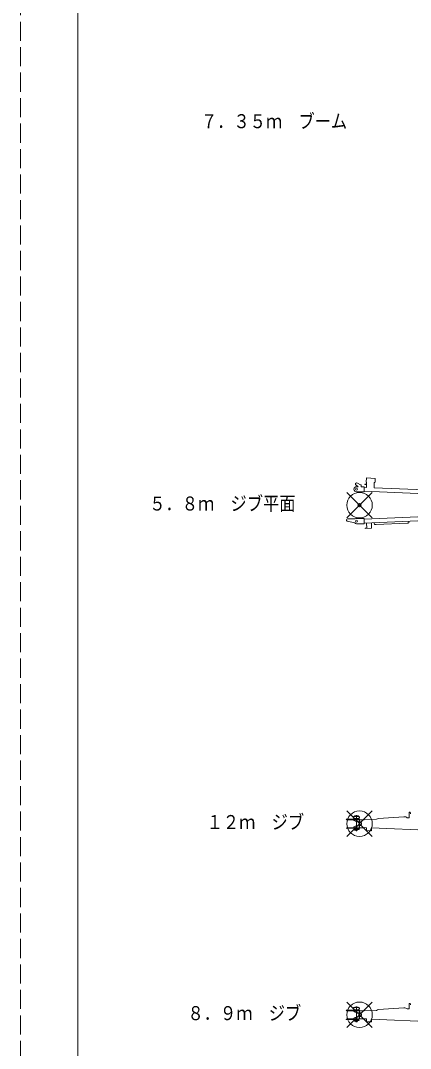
# Model space of a CAD drawing. Units: millimetres on the paper. Extents: x -420 to 420, y -297 to 297.
# Drawn here: x -420.5 to -359.3, y -143.2 to 18.2 of the extents above; entities that cross this region are included whole.
import ezdxf
from ezdxf.enums import TextEntityAlignment as Align

# ---------------------------------------------------------------- set-up
doc = ezdxf.new("R2010")
doc.units = ezdxf.units.MM
doc.header["$PDMODE"] = 32
doc.header["$PDSIZE"] = 0.5
doc.linetypes.add('CHAIN1', pattern=[8, 5, -1, 1, -1])
doc.linetypes.add('DASHED3', pattern=[4, 3, -1])
doc.layers.add('0-0_0', color=7, linetype='Continuous', lineweight=18)
doc.layers.add('0-1_1', color=7, linetype='DASHED3', lineweight=18)
doc.styles.add('ＭＳ ゴシック', font='')
doc.styles.get('ＭＳ ゴシック').set_extended_font_data('MS Gothic')

msp = doc.modelspace()

# ---------------------------------------------------------------- linework, layer by layer
at = {"layer": '0-0_0'}
for p, q in [((-367.609, -54.898), (-367.816, -54.785)), ((-367.143, -54.697), (-367.624, -54.434)), ((-367.095, -54.71), (-367.02, -54.71)), ((-367.02, -55.01), (-367.02, -54.71)), ((-369.281, -59.91), (-365.281, -55.91)), ((-369.281, -55.91), (-365.281, -59.91)), ((-367.751, -55.01), (-367.516, -55.01)), ((-367.751, -55.81), (-366.551, -55.81)), ((-367.02, -55.01), (-366.551, -55.01)), ((-366.551, -55.01), (-366.551, -55.81)), ((-366.551, -55.091), (-366.201, -55.107)), ((-366.551, -55.692), (-354.281, -56.229)), ((-366.551, -55.724), (-366.549, -55.692)), ((-366.551, -55.724), (-354.282, -56.261)), ((-365.002, -55.159), (-354.281, -55.629)), ((-366.551, -60.095), (-354.281, -59.558)), ((-369.213, -60.396), (-368.033, -60.693)), ((-369.171, -60.06), (-367.944, -60.06)), ((-367.751, -60.01), (-366.551, -60.01)), ((-367.751, -60.81), (-366.551, -60.81)), ((-366.551, -60.81), (-366.551, -60.01)), ((-366.551, -60.728), (-354.281, -60.191)), ((-366.167, -60.711), (-366.132, -61.513)), ((-365.418, -60.678), (-365.381, -61.54)), ((-364.982, -60.659), (-364.976, -60.795)), ((-364.673, -60.918), (-359.813, -60.705)), ((-359.527, -60.42), (-359.522, -60.556)), ((-366.408, -61.525), (-366.132, -61.513)), ((-366.408, -61.525), (-366.406, -61.585)), ((-366.408, -61.525), (-366.406, -61.585)), ((-366.406, -61.585), (-365.381, -61.54)), ((-359.478, -106.909), (-359.502, -106.368)), ((-359.464, -106.121), (-359.347, -106.116)), ((-367.866, -107.195), (-369.356, -107.195)), ((-369.356, -107.195), (-369.356, -107.205)), ((-369.356, -107.205), (-369.276, -107.285)), ((-367.866, -107.285), (-369.276, -107.285)), ((-368.151, -107.285), (-366.551, -107.285)), ((-368.151, -107.285), (-368.151, -107.369)), ((-368.123, -107.413), (-367.982, -107.484)), ((-368.071, -107.195), (-367.766, -107.195)), ((-367.516, -106.695), (-368.016, -106.695)), ((-367.516, -106.775), (-368.016, -106.775)), ((-368.016, -107.115), (-367.766, -107.115)), ((-368.011, -107.285), (-367.571, -107.285)), ((-367.917, -107.504), (-367.241, -107.587)), ((-367.866, -107.285), (-367.866, -107.195)), ((-367.766, -107.115), (-367.766, -107.195)), ((-367.516, -107.115), (-367.766, -107.115)), ((-367.516, -107.195), (-367.766, -107.195)), ((-367.616, -107.195), (-367.616, -107.285)), ((-366.551, -107.3), (-364.625, -107.213)), ((-366.551, -107.3), (-366.551, -107.285)), ((-364.3, -107.104), (-360.3, -106.814)), ((-359.783, -106.996), (-359.475, -106.982)), ((-359.475, -106.982), (-359.478, -106.909)), ((-369.356, -108.615), (-369.276, -108.535)), ((-369.356, -108.615), (-369.356, -108.625)), ((-367.866, -108.625), (-369.356, -108.625)), ((-369.276, -108.535), (-367.866, -108.535)), ((-368.151, -108.451), (-368.151, -108.535)), ((-366.551, -108.535), (-368.151, -108.535)), ((-368.123, -108.406), (-367.982, -108.335)), ((-368.076, -108.905), (-368.076, -108.725)), ((-368.056, -108.705), (-367.916, -108.705)), ((-368.056, -108.925), (-367.936, -108.925)), ((-367.917, -108.315), (-367.241, -108.232)), ((-367.916, -108.741), (-367.916, -108.625)), ((-367.916, -108.895), (-367.916, -108.776)), ((-367.916, -108.905), (-367.916, -108.895)), ((-367.916, -108.895), (-367.881, -108.995)), ((-367.881, -108.995), (-367.651, -108.995)), ((-367.866, -108.625), (-367.866, -108.535)), ((-367.616, -108.895), (-367.651, -108.995)), ((-367.616, -108.535), (-367.616, -108.895)), ((-367.616, -108.705), (-367.396, -108.705)), ((-367.616, -108.805), (-367.396, -108.805)), ((-367.396, -108.705), (-367.296, -108.731)), ((-367.396, -108.805), (-367.396, -108.705)), ((-367.396, -108.805), (-367.296, -108.778)), ((-367.296, -108.778), (-367.296, -108.731)), ((-366.171, -108.537), (-366.551, -108.52)), ((-366.549, -108.52), (-366.551, -108.52)), ((-366.551, -108.535), (-366.551, -108.52)), ((-366.185, -108.697), (-366.182, -108.637)), ((-366.185, -108.697), (-366.168, -108.698)), ((-366.182, -108.637), (-366.176, -108.637)), ((-366.176, -108.637), (-366.173, -108.578)), ((-366.173, -108.578), (-366.171, -108.537)), ((-366.167, -108.715), (-366.168, -108.963)), ((-366.165, -108.998), (-365.402, -109.032)), ((-365.391, -108.913), (-365.376, -108.572)), ((-354.281, -109.07), (-365.376, -108.572)), ((-367.516, -136.695), (-368.016, -136.695)), ((-367.516, -136.775), (-368.016, -136.775)), ((-368.016, -137.115), (-367.766, -137.115)), ((-367.516, -137.115), (-367.766, -137.115)), ((-367.766, -137.115), (-367.766, -137.195)), ((-364.3, -137.104), (-360.3, -136.814)), ((-359.478, -136.909), (-359.502, -136.368)), ((-359.464, -136.121), (-359.347, -136.116)), ((-369.356, -137.195), (-369.356, -137.205)), ((-367.866, -137.195), (-369.356, -137.195)), ((-369.356, -137.205), (-369.276, -137.285)), ((-369.356, -138.615), (-369.276, -138.535)), ((-369.356, -138.615), (-369.356, -138.625)), ((-367.866, -138.625), (-369.356, -138.625)), ((-367.866, -137.285), (-369.276, -137.285)), ((-369.276, -138.535), (-367.866, -138.535)), ((-368.151, -137.285), (-368.151, -137.369)), ((-368.151, -137.285), (-366.551, -137.285)), ((-368.151, -138.451), (-368.151, -138.535)), ((-366.551, -138.535), (-368.151, -138.535)), ((-368.123, -137.413), (-367.982, -137.484)), ((-368.123, -138.406), (-367.982, -138.335)), ((-368.076, -138.905), (-368.076, -138.725)), ((-368.071, -137.195), (-367.766, -137.195)), ((-368.056, -138.705), (-367.916, -138.705)), ((-368.011, -137.285), (-367.571, -137.285)), ((-367.917, -137.504), (-367.241, -137.587)), ((-367.917, -138.315), (-367.241, -138.232)), ((-367.916, -138.741), (-367.916, -138.625)), ((-367.916, -138.895), (-367.916, -138.776)), ((-367.866, -137.285), (-367.866, -137.195)), ((-367.866, -138.625), (-367.866, -138.535)), ((-367.516, -137.195), (-367.766, -137.195)), ((-367.616, -137.195), (-367.616, -137.285)), ((-367.616, -138.535), (-367.616, -138.895)), ((-367.616, -138.705), (-367.396, -138.705)), ((-367.396, -138.805), (-367.396, -138.705)), ((-367.396, -138.705), (-367.296, -138.731)), ((-367.296, -138.778), (-367.296, -138.731)), ((-366.551, -137.3), (-364.625, -137.213)), ((-366.551, -137.3), (-366.551, -137.285)), ((-366.551, -138.535), (-366.551, -138.52)), ((-366.171, -138.537), (-366.551, -138.52)), ((-366.549, -138.52), (-366.551, -138.52)), ((-366.185, -138.697), (-366.182, -138.637)), ((-366.185, -138.697), (-366.168, -138.698)), ((-366.182, -138.637), (-366.176, -138.637)), ((-366.176, -138.637), (-366.173, -138.578)), ((-366.173, -138.578), (-366.171, -138.537)), ((-366.167, -138.715), (-366.168, -138.963)), ((-365.391, -138.913), (-365.376, -138.572)), ((-354.281, -139.07), (-365.376, -138.572)), ((-368.056, -138.925), (-367.936, -138.925)), ((-367.916, -138.895), (-367.881, -138.995)), ((-367.916, -138.905), (-367.916, -138.895)), ((-367.881, -138.995), (-367.651, -138.995)), ((-367.616, -138.895), (-367.651, -138.995)), ((-367.616, -138.805), (-367.396, -138.805)), ((-367.396, -138.805), (-367.296, -138.778)), ((-366.165, -138.998), (-365.402, -139.032))]:
    msp.add_line(p, q, dxfattribs=at)
at = {"layer": '0-0_0', "color": 1}
for p, q in [((-366.431, -54.646), (-366.181, -54.657)), ((-366.234, -54.252), (-366.215, -54.273)), ((-366.215, -54.273), (-366.165, -54.275)), ((-366.201, -55.107), (-366.181, -54.657)), ((-366.187, -53.638), (-364.838, -53.697)), ((-366.179, -54.597), (-366.165, -54.275)), ((-365.002, -55.159), (-364.966, -54.327)), ((-364.966, -54.327), (-364.866, -54.332)), ((-364.866, -54.332), (-364.865, -54.314)), ((-364.865, -54.314), (-364.835, -54.316)), ((-364.839, -53.715), (-364.838, -53.697)), ((-364.839, -53.715), (-364.809, -53.716)), ((-364.835, -54.316), (-364.809, -53.716)), ((-369.281, -109.91), (-365.281, -105.91)), ((-369.281, -105.91), (-365.281, -109.91)), ((-369.281, -135.91), (-365.281, -139.91)), ((-369.281, -139.91), (-365.281, -135.91))]:
    msp.add_line(p, q, dxfattribs=at)
at = {"layer": '0-0_0', "linetype": 'CHAIN1'}
for p, q in [((-367.766, -106.595), (-367.766, -109.084)), ((-367.766, -108.778), (-367.766, -107.014)), ((-367.281, -107.181), (-367.281, -108.608)), ((-367.54, -108.755), (-367.983, -108.755)), ((-367.766, -136.595), (-367.766, -139.084)), ((-367.766, -138.778), (-367.766, -137.014)), ((-367.54, -138.755), (-367.983, -138.755)), ((-367.281, -137.181), (-367.281, -138.608))]:
    msp.add_line(p, q, dxfattribs=at)
at = {"layer": '0-0_0', "color": 1}
for points in [[(-366.431, -54.646), (-366.429, -54.586), (-366.179, -54.597)], [(-366.234, -54.252), (-366.208, -53.657), (-366.187, -53.638)]]:
    msp.add_lwpolyline(points, dxfattribs=at)
at = {"layer": '0-0_0'}
msp.add_lwpolyline([(-359.783, -136.996), (-359.475, -136.982), (-359.478, -136.909)], dxfattribs=at)
for centre, radius in [((-367.281, -57.91), 2), ((-367.766, -55.41), 0.16), ((-367.766, -60.41), 0.16)]:
    msp.add_circle(centre, radius, dxfattribs=at)
at = {"layer": '0-0_0', "color": 1}
for centre in [(-367.281, -107.91), (-367.281, -137.91)]:
    msp.add_circle(centre, 2, dxfattribs=at)
at = {"layer": '0-0_0'}
for centre, radius, start, end in [((-367.72, -54.61), 0.2, 61.34184, 241.34184), ((-367.095, -54.61), 0.1, 241.34184, 270), ((-367.751, -55.41), 0.4, 90, 270), ((-367.705, -55.074), 0.2, 18.67388, 61.34184), ((-369.171, -60.231), 0.171, 90, 255.86656), ((-367.751, -60.41), 0.4, 225.15364, 270), ((-367.751, -60.41), 0.4, 90, 118.95503), ((-364.796, -60.787), 0.18, 182.50837, 313.4345), ((-359.701, -60.564), 0.18, 231.58237, 2.50843), ((-359.26, -106.317), 0.244, 177.11909, 182.82134), ((-359.274, -106.28), 0.229, 174.62622, 180.32847), ((-359.266, -106.298), 0.237, 175.91302, 181.61527), ((-359.255, -106.336), 0.248, 178.27289, 183.97513), ((-359.253, -106.356), 0.25, 179.3986, 185.10085), ((-359.284, -106.262), 0.218, 173.2231, 178.92535), ((-359.296, -106.246), 0.205, 171.65672, 177.35897), ((-359.309, -106.231), 0.19, 169.86206, 175.56431), ((-359.324, -106.218), 0.173, 167.74473, 173.44698), ((-359.34, -106.205), 0.156, 165.16091, 170.86316), ((-359.357, -106.195), 0.137, 161.87986, 167.58211), ((-359.375, -106.186), 0.117, 157.5098, 163.21205), ((-359.393, -106.179), 0.097, 151.34485, 157.04709), ((-359.413, -106.174), 0.0778, 142.05247, 147.75472), ((-359.432, -106.171), 0.0611, 127.20169, 132.90394), ((-359.452, -106.17), 0.0505, 103.96483, 109.66707), ((-359.355, -106.166), 0.0505, 75.69028, 81.31528), ((-359.374, -106.169), 0.0608, 52.65006, 58.27506), ((-359.393, -106.173), 0.0772, 37.81154, 43.43654), ((-359.412, -106.18), 0.0961, 28.48041, 34.10541), ((-359.43, -106.188), 0.116, 22.27457, 27.89957), ((-359.447, -106.198), 0.135, 17.87135, 23.49635), ((-359.462, -106.21), 0.154, 14.5652, 20.1902), ((-359.477, -106.223), 0.172, 11.96297, 17.58797), ((-359.49, -106.238), 0.188, 9.83261, 15.45761), ((-359.502, -106.253), 0.203, 8.02929, 13.65429), ((-359.512, -106.27), 0.216, 6.45795, 12.08295), ((-359.521, -106.288), 0.227, 5.05317, 10.67817), ((-359.528, -106.307), 0.236, 3.76781, 9.39281), ((-359.532, -106.326), 0.243, 2.56629, 8.19129), ((-359.535, -106.345), 0.247, 1.4203, 7.0453), ((-368.016, -106.945), 0.25, 90, 270), ((-368.016, -106.945), 0.17, 90, 270), ((-368.101, -107.369), 0.05, 180, 243.43495), ((-367.892, -107.305), 0.2, 243.43495, 262.97665), ((-367.516, -106.945), 0.25, 270, 90), ((-367.516, -106.945), 0.17, 270, 90), ((-367.281, -107.91), 0.325, 0, 82.97665), ((-367.281, -107.91), 0.325, 277.02335, 0), ((-364.251, -107.788), 0.686, 94.14604, 123.07493), ((-360.251, -107.498), 0.686, 47.02661, 94.14604), ((-368.101, -108.451), 0.05, 116.56505, 180), ((-368.056, -108.725), 0.02, 90, 180), ((-368.056, -108.905), 0.02, 180, 270), ((-367.892, -108.514), 0.2, 97.02335, 116.56505), ((-367.936, -108.905), 0.02, 270, 0.00001), ((-366.173, -108.7), 0.0051, 26.68382, 29.49632), ((-366.176, -108.7), 0.0078, 15.54629, 18.35879), ((-366.17, -108.7), 0.003, 56.71461, 59.52711), ((-366.181, -108.701), 0.0134, 7.04516, 9.85766), ((-366.178, -108.701), 0.0106, 10.17014, 12.98264), ((-366.187, -108.702), 0.019, 3.56649, 6.37899), ((-366.184, -108.702), 0.0162, 5.00533, 7.81783), ((-366.192, -108.704), 0.0244, 1.66044, 4.47294), ((-366.195, -108.705), 0.0271, 0.99156, 3.80406), ((-366.2, -108.708), 0.0322, 359.97695, 2.78945), ((-366.207, -108.713), 0.0392, 358.92885, 1.74135), ((-366.209, -108.714), 0.0414, 358.65656, 1.46906), ((-366.085, -108.965), 0.0828, 178.65656, 181.46906), ((-366.089, -108.968), 0.0785, 178.92885, 181.74135), ((-366.094, -108.972), 0.0739, 179.23386, 182.04636), ((-366.189, -108.703), 0.0217, 2.49388, 5.30638), ((-366.197, -108.706), 0.0297, 0.44061, 3.25311), ((-366.202, -108.709), 0.0346, 359.57964, 2.39214), ((-366.204, -108.711), 0.037, 359.23386, 2.04636), ((-366.098, -108.975), 0.0692, 179.57964, 182.39214), ((-366.103, -108.978), 0.0644, 179.97695, 182.78945), ((-366.108, -108.98), 0.0593, 180.44061, 183.25311), ((-366.113, -108.983), 0.0542, 180.99156, 183.80406), ((-366.118, -108.985), 0.0489, 181.66044, 184.47294), ((-366.124, -108.987), 0.0435, 182.49388, 185.30638), ((-366.129, -108.989), 0.038, 183.56649, 186.37899), ((-366.14, -108.991), 0.0268, 187.04516, 189.85766), ((-366.146, -108.992), 0.0212, 190.17014, 192.98264), ((-366.134, -108.99), 0.0324, 185.00533, 187.81783), ((-366.151, -108.993), 0.0156, 195.54629, 198.35879), ((-366.157, -108.993), 0.0103, 206.68382, 209.49632), ((-366.162, -108.993), 0.006, 236.71461, 239.52711), ((-365.419, -109.025), 0.0184, 338.19786, 343.82286), ((-365.407, -109.027), 0.0079, 312.95205, 318.57705), ((-365.44, -109.019), 0.0407, 347.65414, 353.27914), ((-365.429, -109.022), 0.0296, 344.7197, 350.3447), ((-365.46, -109.008), 0.0619, 350.4488, 356.0738), ((-365.45, -109.014), 0.0515, 349.33932, 354.96432), ((-365.469, -109.001), 0.0716, 351.24709, 356.87209), ((-365.485, -108.986), 0.089, 352.35163, 357.97663), ((-365.477, -108.994), 0.0807, 351.85911, 357.48411), ((-365.498, -108.967), 0.103, 353.11978, 358.74478), ((-365.492, -108.977), 0.0964, 352.76367, 358.38867), ((-365.506, -108.946), 0.113, 353.72467, 359.34967), ((-365.502, -108.957), 0.108, 353.43628, 359.06128), ((-365.511, -108.924), 0.119, 354.24935, 359.87435), ((-365.509, -108.935), 0.116, 353.99347, 359.61847), ((-365.511, -108.913), 0.12, 354.49788, 0.12288), ((-368.016, -136.945), 0.25, 90, 270), ((-368.016, -136.945), 0.17, 90, 270), ((-367.516, -136.945), 0.25, 270, 90), ((-367.516, -136.945), 0.17, 270, 90), ((-364.251, -137.788), 0.686, 94.14604, 123.07493), ((-360.251, -137.498), 0.686, 47.02661, 94.14604), ((-359.26, -136.317), 0.244, 177.11909, 182.82134), ((-359.274, -136.28), 0.229, 174.62622, 180.32847), ((-359.266, -136.298), 0.237, 175.91302, 181.61527), ((-359.255, -136.336), 0.248, 178.27289, 183.97513), ((-359.253, -136.356), 0.25, 179.3986, 185.10085), ((-359.284, -136.262), 0.218, 173.2231, 178.92535), ((-359.296, -136.246), 0.205, 171.65672, 177.35897), ((-359.309, -136.231), 0.19, 169.86206, 175.56431), ((-359.324, -136.218), 0.173, 167.74473, 173.44698), ((-359.34, -136.205), 0.156, 165.16091, 170.86316), ((-359.357, -136.195), 0.137, 161.87986, 167.58211), ((-359.375, -136.186), 0.117, 157.5098, 163.21205), ((-359.393, -136.179), 0.097, 151.34485, 157.04709), ((-359.413, -136.174), 0.0778, 142.05247, 147.75472), ((-359.432, -136.171), 0.0611, 127.20169, 132.90394), ((-359.452, -136.17), 0.0505, 103.96483, 109.66707), ((-359.355, -136.166), 0.0505, 75.69028, 81.31528), ((-359.374, -136.169), 0.0608, 52.65006, 58.27506), ((-359.393, -136.173), 0.0772, 37.81154, 43.43654), ((-359.412, -136.18), 0.0961, 28.48041, 34.10541), ((-359.43, -136.188), 0.116, 22.27457, 27.89957), ((-359.447, -136.198), 0.135, 17.87135, 23.49635), ((-359.462, -136.21), 0.154, 14.5652, 20.1902), ((-359.477, -136.223), 0.172, 11.96297, 17.58797), ((-359.49, -136.238), 0.188, 9.83261, 15.45761), ((-359.502, -136.253), 0.203, 8.02929, 13.65429), ((-359.512, -136.27), 0.216, 6.45795, 12.08295), ((-359.521, -136.288), 0.227, 5.05317, 10.67817), ((-359.528, -136.307), 0.236, 3.76781, 9.39281), ((-359.532, -136.326), 0.243, 2.56629, 8.19129), ((-359.535, -136.345), 0.247, 1.4203, 7.0453), ((-368.101, -137.369), 0.05, 180, 243.43495), ((-368.101, -138.451), 0.05, 116.56505, 180), ((-368.056, -138.725), 0.02, 90, 180), ((-367.892, -137.305), 0.2, 243.43495, 262.97665), ((-367.892, -138.514), 0.2, 97.02335, 116.56505), ((-367.281, -137.91), 0.325, 0, 82.97665), ((-367.281, -137.91), 0.325, 277.02335, 0), ((-366.173, -138.7), 0.0051, 26.68382, 29.49632), ((-366.176, -138.7), 0.0078, 15.54629, 18.35879), ((-366.17, -138.7), 0.003, 56.71461, 59.52711), ((-366.181, -138.701), 0.0134, 7.04516, 9.85766), ((-366.178, -138.701), 0.0106, 10.17014, 12.98264), ((-366.187, -138.702), 0.019, 3.56649, 6.37899), ((-366.184, -138.702), 0.0162, 5.00533, 7.81783), ((-366.192, -138.704), 0.0244, 1.66044, 4.47294), ((-366.195, -138.705), 0.0271, 0.99156, 3.80406), ((-366.2, -138.708), 0.0322, 359.97695, 2.78945), ((-366.207, -138.713), 0.0392, 358.92885, 1.74135), ((-366.209, -138.714), 0.0414, 358.65656, 1.46906), ((-366.189, -138.703), 0.0217, 2.49388, 5.30638), ((-366.197, -138.706), 0.0297, 0.44061, 3.25311), ((-366.202, -138.709), 0.0346, 359.57964, 2.39214), ((-366.204, -138.711), 0.037, 359.23386, 2.04636), ((-368.056, -138.905), 0.02, 180, 270), ((-367.936, -138.905), 0.02, 270, 0.00001), ((-366.085, -138.965), 0.0828, 178.65656, 181.46906), ((-366.089, -138.968), 0.0785, 178.92885, 181.74135), ((-366.094, -138.972), 0.0739, 179.23386, 182.04636), ((-366.098, -138.975), 0.0692, 179.57964, 182.39214), ((-366.103, -138.978), 0.0644, 179.97695, 182.78945), ((-366.108, -138.98), 0.0593, 180.44061, 183.25311), ((-366.113, -138.983), 0.0542, 180.99156, 183.80406), ((-366.118, -138.985), 0.0489, 181.66044, 184.47294), ((-366.124, -138.987), 0.0435, 182.49388, 185.30638), ((-366.129, -138.989), 0.038, 183.56649, 186.37899), ((-366.14, -138.991), 0.0268, 187.04516, 189.85766), ((-366.146, -138.992), 0.0212, 190.17014, 192.98264), ((-366.134, -138.99), 0.0324, 185.00533, 187.81783), ((-366.151, -138.993), 0.0156, 195.54629, 198.35879), ((-366.157, -138.993), 0.0103, 206.68382, 209.49632), ((-366.162, -138.993), 0.006, 236.71461, 239.52711), ((-365.419, -139.025), 0.0184, 338.19786, 343.82286), ((-365.407, -139.027), 0.0079, 312.95205, 318.57705), ((-365.44, -139.019), 0.0407, 347.65414, 353.27914), ((-365.429, -139.022), 0.0296, 344.7197, 350.3447), ((-365.46, -139.008), 0.0619, 350.4488, 356.0738), ((-365.45, -139.014), 0.0515, 349.33932, 354.96432), ((-365.469, -139.001), 0.0716, 351.24709, 356.87209), ((-365.485, -138.986), 0.089, 352.35163, 357.97663), ((-365.477, -138.994), 0.0807, 351.85911, 357.48411), ((-365.498, -138.967), 0.103, 353.11978, 358.74478), ((-365.492, -138.977), 0.0964, 352.76367, 358.38867), ((-365.506, -138.946), 0.113, 353.72467, 359.34967), ((-365.502, -138.957), 0.108, 353.43628, 359.06128), ((-365.511, -138.924), 0.119, 354.24935, 359.87435), ((-365.509, -138.935), 0.116, 353.99347, 359.61847), ((-365.511, -138.913), 0.12, 354.49788, 0.12288)]:
    msp.add_arc(centre, radius, start, end, dxfattribs=at)
msp.add_point((-367.281, -57.91), dxfattribs=at)
msp.add_point((-367.281, -57.91), dxfattribs=at)
at = {"layer": '0-1_1'}
msp.add_line((-420.5, -297), (-420.5, 297), dxfattribs=at)
at = {"layer": '0-1_1', "linetype": 'Continuous'}
msp.add_line((-411.5, 284), (-411.5, -286), dxfattribs=at)

# ---------------------------------------------------------------- texts
at = {"layer": '0-0_0', "style": 'ＭＳ ゴシック', "width": 0.85}
for s, p in [('７．３５ｍ\u3000ブーム', (-392.171, 0.614)), ('５．８ｍ\u3000ジブ平面', (-400.281, -59.41)), ('１２ｍ\u3000ジブ', (-391.281, -109.41)), ('８．９ｍ\u3000ジブ', (-394.281, -139.41))]:
    msp.add_text(s, height=2.199, dxfattribs=at).set_placement(p, align=Align.BOTTOM_LEFT)

doc.saveas('drawing.dxf')
